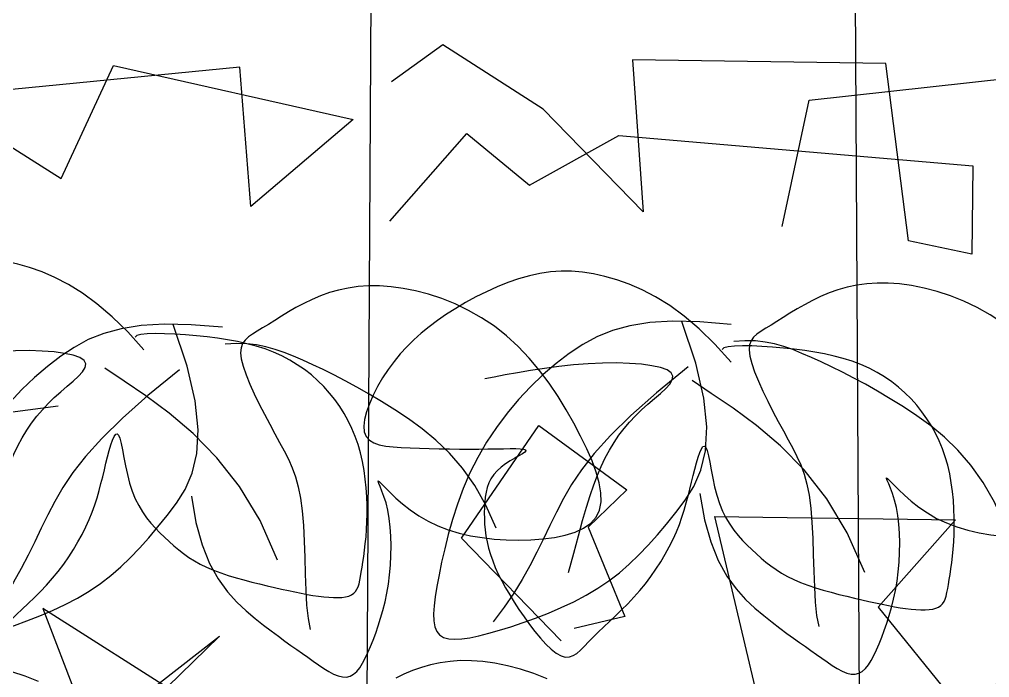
# Model space of a CAD drawing. Header units: millimetres. Extents: x 2 to 5882, y 1831 to 3462.
# Drawn here: x 969.857 to 971.083, y 2698.784 to 2699.616 of the extents above; entities that cross this region are included whole.
import ezdxf

# ---------------------------------------------------------------- set-up
doc = ezdxf.new("R2010")
doc.units = ezdxf.units.MM
for name, color, linetype in [('fz', 7, 'Continuous'), ('LH', 94, 'Continuous'), ('尺寸标注', 4, 'Continuous'), ('标注', 4, 'Continuous'), ('灯杆', 7, 'Continuous')]:
    doc.layers.add(name, color=color, linetype=linetype)

# ---------------------------------------------------------------- blocks, each defined once
blk = doc.blocks.new('LIM43')
at = {"color": 98}
for p, q in [((942286.8134, 2579500.7827), (942286.7487, 2579500.7356)), ((942286.9403, 2579500.701), (942286.8134, 2579500.7827)), ((942286.331, 2579500.6134), (942286.397, 2579500.7564)), ((942286.397, 2579500.7564), (942286.7001, 2579500.6883)), ((942287.3732, 2579500.759), (942287.0532, 2579500.7634)), ((942287.0532, 2579500.7634), (942287.0666, 2579500.5713)), ((942287.4021, 2579500.5348), (942287.3732, 2579500.759)), ((942286.1247, 2579500.7441), (942286.331, 2579500.6134)), ((942286.557, 2579500.7542), (942286.2685, 2579500.7261)), ((942286.5706, 2579500.5781), (942286.557, 2579500.7542)), ((942287.2765, 2579500.7124), (942287.6612, 2579500.7551)), ((942287.2424, 2579500.5529), (942287.2765, 2579500.7124)), ((942287.0666, 2579500.5713), (942286.9403, 2579500.701)), ((942286.7001, 2579500.6883), (942286.5706, 2579500.5781)), ((942286.7463, 2579500.5597), (942286.8439, 2579500.6703)), ((942286.8439, 2579500.6703), (942286.923, 2579500.6053)), ((942286.923, 2579500.6053), (942287.0359, 2579500.6677)), ((942287.0359, 2579500.6677), (942287.4835, 2579500.6296)), ((942287.4835, 2579500.6296), (942287.4819, 2579500.5177)), ((942287.4819, 2579500.5177), (942287.4021, 2579500.5348)), ((942286.3271, 2579500.3256), (942286.2148, 2579500.3112)), ((942286.8369, 2579500.1588), (942286.9349, 2579500.3013)), ((942286.9349, 2579500.3013), (942287.0458, 2579500.2199)), ((942287.0458, 2579500.2199), (942286.9971, 2579500.1726)), ((942287.1573, 2579500.1864), (942287.4613, 2579500.1822)), ((942287.233, 2579499.8656), (942287.1573, 2579500.1864)), ((942287.4613, 2579500.1822), (942287.3638, 2579500.0716)), ((942286.9971, 2579500.1726), (942287.0436, 2579500.06)), ((942286.9631, 2579500.0291), (942286.8369, 2579500.1588)), ((942286.5138, 2579499.9393), (942286.3076, 2579500.0701)), ((942286.3076, 2579500.0701), (942286.3694, 2579499.9093)), ((942287.3638, 2579500.0716), (942287.5999, 2579499.7806)), ((942287.0436, 2579500.06), (942286.9794, 2579500.0449)), ((942286.5311, 2579500.035), (942286.2878, 2579499.7985)), ((942286.3694, 2579499.9093), (942286.5311, 2579500.035))]:
    blk.add_line(p, q, dxfattribs=at)
blk = doc.blocks.new('花')
at = {"layer": 'LH', "color": 12}
for p, q in [((0.6241, 0.4688), (0.6123, 0.4652)), ((0.6366, 0.4716), (0.6241, 0.4688)), ((0.6496, 0.4736), (0.6366, 0.4716)), ((0.6634, 0.4747), (0.6496, 0.4736)), ((0.6779, 0.4749), (0.6634, 0.4747)), ((0.6932, 0.4741), (0.6779, 0.4749)), ((0.7092, 0.4722), (0.6932, 0.4741)), ((0.7259, 0.4693), (0.7092, 0.4722)), ((0.7431, 0.4652), (0.7259, 0.4693)), ((0.5901, 0.4561), (0.5797, 0.4507)), ((0.6009, 0.461), (0.5901, 0.4561)), ((0.6123, 0.4652), (0.6009, 0.461)), ((0.7605, 0.4599), (0.7431, 0.4652)), ((0.7779, 0.4533), (0.7605, 0.4599)), ((0.5698, 0.4448), (0.5604, 0.4387)), ((0.5797, 0.4507), (0.5698, 0.4448)), ((0.7953, 0.4454), (0.7779, 0.4533)), ((0.8123, 0.4361), (0.7953, 0.4454)), ((0.5514, 0.4325), (0.5429, 0.4263)), ((0.5604, 0.4387), (0.5514, 0.4325)), ((0.8287, 0.4253), (0.8123, 0.4361)), ((0.5349, 0.4203), (0.5274, 0.4146)), ((0.5429, 0.4263), (0.5349, 0.4203)), ((0.8445, 0.4131), (0.8287, 0.4253)), ((-0.5041, 0.4071), (-0.5172, 0.4041)), ((-0.4909, 0.4092), (-0.5041, 0.4071)), ((-0.4776, 0.4103), (-0.4909, 0.4092)), ((-0.4639, 0.4103), (-0.4776, 0.4103)), ((-0.4498, 0.4093), (-0.4639, 0.4103)), ((-0.4351, 0.4072), (-0.4498, 0.4093)), ((-0.4197, 0.4041), (-0.4351, 0.4072)), ((0.4303, 0.4061), (0.3964, 0.4039)), ((0.47, 0.4062), (0.4303, 0.4061)), ((0.5141, 0.4049), (0.5084, 0.4007)), ((0.5205, 0.4095), (0.5141, 0.4049)), ((0.5274, 0.4146), (0.5205, 0.4095)), ((0.8595, 0.3996), (0.8445, 0.4131)), ((-0.5435, 0.395), (-0.5567, 0.3892)), ((-0.5303, 0.4), (-0.5435, 0.395)), ((-0.5172, 0.4041), (-0.5303, 0.4)), ((-0.4036, 0.3998), (-0.4197, 0.4041)), ((-0.3867, 0.3941), (-0.4036, 0.3998)), ((-0.369, 0.3867), (-0.3867, 0.3941)), ((0.3425, 0.3937), (0.321, 0.3859)), ((0.3674, 0.3998), (0.3425, 0.3937)), ((0.3964, 0.4039), (0.3674, 0.3998)), ((0.4295, 0.3534), (0.4075, 0.4044)), ((0.5035, 0.3966), (0.4996, 0.3924)), ((0.5084, 0.4007), (0.5035, 0.3966)), ((0.8738, 0.3851), (0.8595, 0.3996)), ((-0.5698, 0.3826), (-0.5828, 0.3754)), ((-0.5567, 0.3892), (-0.5698, 0.3826)), ((-0.3504, 0.3772), (-0.369, 0.3867)), ((0.321, 0.3859), (0.3021, 0.3764)), ((0.4891, 0.387), (0.4751, 0.385)), ((0.5023, 0.3878), (0.4891, 0.387)), ((0.4954, 0.3823), (0.4953, 0.3759)), ((0.4969, 0.3877), (0.4954, 0.3823)), ((0.4996, 0.3924), (0.4969, 0.3877)), ((0.5147, 0.3874), (0.5023, 0.3878)), ((0.5267, 0.3861), (0.5147, 0.3874)), ((0.5385, 0.3838), (0.5267, 0.3861)), ((0.5503, 0.3808), (0.5385, 0.3838)), ((0.5622, 0.3771), (0.5503, 0.3808)), ((0.8872, 0.3699), (0.8738, 0.3851)), ((-0.5828, 0.3754), (-0.5955, 0.3677)), ((-0.331, 0.3653), (-0.3504, 0.3772)), ((0.3021, 0.3764), (0.2851, 0.3652)), ((0.4953, 0.3759), (0.4968, 0.3682)), ((0.4968, 0.3682), (0.5, 0.3591)), ((0.5745, 0.373), (0.5622, 0.3771)), ((0.5875, 0.3683), (0.5745, 0.373)), ((0.601, 0.3633), (0.5875, 0.3683)), ((0.8998, 0.3542), (0.8872, 0.3699)), ((-0.6078, 0.3596), (-0.6196, 0.3512)), ((-0.5955, 0.3677), (-0.6078, 0.3596)), ((-0.3106, 0.3508), (-0.331, 0.3653)), ((0.2851, 0.3652), (0.2691, 0.3526)), ((0.5, 0.3591), (0.5045, 0.3487)), ((0.6152, 0.3577), (0.601, 0.3633)), ((0.63, 0.3515), (0.6152, 0.3577)), ((-0.6196, 0.3512), (-0.6308, 0.3427)), ((-0.2893, 0.3332), (-0.3106, 0.3508)), ((0.2691, 0.3526), (0.2535, 0.3385)), ((0.4201, 0.348), (0.3832, 0.3123)), ((0.4433, 0.3104), (0.4295, 0.3534)), ((0.5045, 0.3487), (0.5103, 0.3374)), ((0.6454, 0.3448), (0.63, 0.3515)), ((0.6615, 0.3373), (0.6454, 0.3448)), ((0.9116, 0.3382), (0.8998, 0.3542)), ((-0.6414, 0.334), (-0.6512, 0.3253)), ((-0.6308, 0.3427), (-0.6414, 0.334)), ((-0.267, 0.3124), (-0.2893, 0.3332)), ((-0.2724, 0.3315), (-0.2776, 0.3296)), ((-0.2646, 0.333), (-0.2724, 0.3315)), ((-0.2545, 0.3341), (-0.2646, 0.333)), ((-0.2428, 0.3349), (-0.2545, 0.3341)), ((-0.2299, 0.3354), (-0.2428, 0.3349)), ((-0.2163, 0.3356), (-0.2299, 0.3354)), ((-0.2025, 0.3355), (-0.2163, 0.3356)), ((-0.1889, 0.3352), (-0.2025, 0.3355)), ((-0.1756, 0.3347), (-0.1889, 0.3352)), ((-0.1627, 0.3338), (-0.1756, 0.3347)), ((-0.1502, 0.3326), (-0.1627, 0.3338)), ((-0.1379, 0.3309), (-0.1502, 0.3326)), ((0.2535, 0.3385), (0.2384, 0.3231)), ((0.5103, 0.3374), (0.5169, 0.3254)), ((0.6782, 0.3292), (0.6615, 0.3373)), ((0.9225, 0.3222), (0.9116, 0.3382)), ((-0.6512, 0.3253), (-0.6605, 0.3163)), ((-0.2776, 0.3296), (-0.2796, 0.3273)), ((-0.1261, 0.3288), (-0.1379, 0.3309)), ((-0.1145, 0.3262), (-0.1261, 0.3288)), ((-0.1034, 0.323), (-0.1145, 0.3262)), ((-0.0926, 0.3192), (-0.1034, 0.323)), ((-0.0822, 0.3148), (-0.0926, 0.3192)), ((0.2384, 0.3231), (0.2238, 0.3066)), ((0.5169, 0.3254), (0.5242, 0.3132)), ((0.6956, 0.3202), (0.6782, 0.3292)), ((0.7136, 0.3104), (0.6956, 0.3202)), ((0.9325, 0.3065), (0.9225, 0.3222)), ((-0.6691, 0.3072), (-0.6772, 0.2977)), ((-0.6605, 0.3163), (-0.6691, 0.3072)), ((-0.0723, 0.3098), (-0.0822, 0.3148)), ((-0.0627, 0.3043), (-0.0723, 0.3098)), ((0.2238, 0.3066), (0.21, 0.2891)), ((0.3832, 0.3123), (0.3533, 0.281)), ((0.45, 0.2744), (0.4433, 0.3104)), ((0.5242, 0.3132), (0.5318, 0.3009)), ((0.732, 0.2992), (0.7136, 0.3104)), ((-0.6772, 0.2977), (-0.6847, 0.2879)), ((-0.447, 0.2954), (-0.4653, 0.2923)), ((-0.4289, 0.2977), (-0.447, 0.2954)), ((-0.4114, 0.2993), (-0.4289, 0.2977)), ((-0.3949, 0.3002), (-0.4114, 0.2993)), ((-0.3799, 0.3003), (-0.3949, 0.3002)), ((-0.3666, 0.2996), (-0.3799, 0.3003)), ((-0.3555, 0.2981), (-0.3666, 0.2996)), ((-0.3469, 0.2958), (-0.3555, 0.2981)), ((-0.3413, 0.2926), (-0.3469, 0.2958)), ((-0.0535, 0.2983), (-0.0627, 0.3043)), ((-0.0448, 0.2918), (-0.0535, 0.2983)), ((0.5318, 0.3009), (0.5395, 0.2889)), ((0.7506, 0.2864), (0.732, 0.2992)), ((0.9415, 0.2913), (0.9325, 0.3065)), ((-0.6847, 0.2879), (-0.6917, 0.2777)), ((-0.5016, 0.2848), (-0.5189, 0.2807)), ((-0.4836, 0.2888), (-0.5016, 0.2848)), ((-0.4653, 0.2923), (-0.4836, 0.2888)), ((-0.342, 0.2784), (-0.3393, 0.2838)), ((-0.3389, 0.2886), (-0.3413, 0.2926)), ((-0.3393, 0.2838), (-0.3389, 0.2886)), ((-0.2887, 0.2709), (-0.3142, 0.2852)), ((-0.0365, 0.2849), (-0.0448, 0.2918)), ((-0.0287, 0.2775), (-0.0365, 0.2849)), ((0.21, 0.2891), (0.1971, 0.2707)), ((0.5395, 0.2889), (0.547, 0.2775)), ((0.7689, 0.2715), (0.7506, 0.2864)), ((0.9494, 0.2767), (0.9415, 0.2913)), ((-0.6917, 0.2777), (-0.6983, 0.267)), ((-0.5503, 0.2725), (-0.5639, 0.2687)), ((-0.5352, 0.2765), (-0.5503, 0.2725)), ((-0.5189, 0.2807), (-0.5352, 0.2765)), ((-0.3528, 0.2656), (-0.3467, 0.2722)), ((-0.3467, 0.2722), (-0.342, 0.2784)), ((-0.2597, 0.2546), (-0.2887, 0.2709)), ((-0.0214, 0.2698), (-0.0287, 0.2775)), ((0.1971, 0.2707), (0.1851, 0.2516)), ((0.3533, 0.281), (0.3296, 0.2535)), ((0.4509, 0.2443), (0.45, 0.2744)), ((0.547, 0.2775), (0.554, 0.2669)), ((0.7869, 0.254), (0.7689, 0.2715)), ((0.9559, 0.2627), (0.9494, 0.2767)), ((-0.6983, 0.267), (-0.7044, 0.2558)), ((-0.5639, 0.2687), (-0.5755, 0.2654)), ((-0.3674, 0.2508), (-0.3598, 0.2584)), ((-0.3598, 0.2584), (-0.3528, 0.2656)), ((-0.0145, 0.2617), (-0.0214, 0.2698)), ((-0.0081, 0.2531), (-0.0145, 0.2617)), ((0.554, 0.2669), (0.5606, 0.2568)), ((0.9608, 0.2496), (0.9559, 0.2627)), ((-0.7044, 0.2558), (-0.7098, 0.2444)), ((-0.3749, 0.2429), (-0.3674, 0.2508)), ((-0.2285, 0.2353), (-0.2597, 0.2546)), ((-0.0021, 0.2443), (-0.0081, 0.2531)), ((0.1851, 0.2516), (0.1743, 0.232)), ((0.3296, 0.2535), (0.311, 0.2291)), ((0.5606, 0.2568), (0.5668, 0.2468)), ((0.5668, 0.2468), (0.5724, 0.2364)), ((0.8042, 0.2335), (0.7869, 0.254)), ((0.964, 0.2372), (0.9608, 0.2496)), ((-0.7146, 0.2331), (-0.7184, 0.222)), ((-0.7098, 0.2444), (-0.7146, 0.2331)), ((-0.3887, 0.2263), (-0.382, 0.2348)), ((-0.382, 0.2348), (-0.3749, 0.2429)), ((-0.1961, 0.2122), (-0.2285, 0.2353)), ((0.0033, 0.235), (-0.0021, 0.2443)), ((0.0082, 0.2254), (0.0033, 0.235)), ((0.4471, 0.2192), (0.4509, 0.2443)), ((0.5724, 0.2364), (0.5775, 0.2253)), ((0.8205, 0.2097), (0.8042, 0.2335)), ((0.9651, 0.2258), (0.964, 0.2372)), ((-0.7184, 0.222), (-0.7212, 0.2114)), ((-0.395, 0.2175), (-0.3887, 0.2263)), ((0.0127, 0.2155), (0.0082, 0.2254)), ((0.1743, 0.232), (0.1648, 0.2119)), ((0.311, 0.2291), (0.2967, 0.2074)), ((0.5775, 0.2253), (0.582, 0.2129)), ((0.682, 0.2284), (0.682, 0.2291)), ((0.682, 0.2291), (0.6836, 0.2281)), ((0.6831, 0.2259), (0.682, 0.2284)), ((0.6852, 0.222), (0.6831, 0.2259)), ((0.6836, 0.2281), (0.6869, 0.2253)), ((0.688, 0.2166), (0.6852, 0.222)), ((0.6869, 0.2253), (0.6919, 0.221)), ((0.6919, 0.221), (0.6984, 0.2155)), ((0.964, 0.2155), (0.9651, 0.2258)), ((-0.7212, 0.2114), (-0.7228, 0.2017)), ((-0.4008, 0.2084), (-0.395, 0.2175)), ((-0.1637, 0.1842), (-0.1961, 0.2122)), ((0.0166, 0.2052), (0.0127, 0.2155)), ((0.1648, 0.2119), (0.1566, 0.1916)), ((0.4399, 0.198), (0.4471, 0.2192)), ((0.582, 0.2129), (0.5861, 0.1991)), ((0.6911, 0.2099), (0.688, 0.2166)), ((0.6944, 0.202), (0.6911, 0.2099)), ((0.6984, 0.2155), (0.7063, 0.2092)), ((0.7063, 0.2092), (0.7154, 0.2025)), ((0.8356, 0.182), (0.8205, 0.2097)), ((0.9605, 0.2062), (0.964, 0.2155)), ((-0.7228, 0.2017), (-0.723, 0.1931)), ((-0.4111, 0.1888), (-0.4061, 0.1988)), ((-0.4061, 0.1988), (-0.4008, 0.2084)), ((-0.297, 0.1952), (-0.2954, 0.2)), ((-0.2954, 0.2), (-0.2937, 0.203)), ((-0.2937, 0.203), (-0.2919, 0.2039)), ((-0.2919, 0.2039), (-0.29, 0.2024)), ((-0.29, 0.2024), (-0.288, 0.1984)), ((-0.288, 0.1984), (-0.2858, 0.1921)), ((0.02, 0.1945), (0.0166, 0.2052)), ((0.2967, 0.2074), (0.2857, 0.1875)), ((0.4305, 0.1797), (0.4399, 0.198)), ((0.5861, 0.1991), (0.5896, 0.1832)), ((0.6974, 0.1929), (0.6944, 0.202)), ((0.7154, 0.2025), (0.7257, 0.1957)), ((0.9459, 0.1911), (0.9544, 0.1981)), ((0.9544, 0.1981), (0.9605, 0.2062)), ((-0.723, 0.1931), (-0.7218, 0.1859)), ((-0.7218, 0.1859), (-0.7189, 0.1803)), ((-0.4157, 0.1784), (-0.4111, 0.1888)), ((-0.3001, 0.1819), (-0.2986, 0.1891)), ((-0.2986, 0.1891), (-0.297, 0.1952)), ((-0.2858, 0.1921), (-0.2835, 0.184)), ((-0.2835, 0.184), (-0.2809, 0.1747)), ((-0.1322, 0.1503), (-0.1637, 0.1842)), ((0.023, 0.1837), (0.02, 0.1945)), ((0.1566, 0.1916), (0.1498, 0.1712)), ((0.2857, 0.1875), (0.277, 0.169)), ((0.4485, 0.19), (0.4569, 0.1573)), ((0.7001, 0.1829), (0.6974, 0.1929)), ((0.7257, 0.1957), (0.737, 0.1893)), ((0.737, 0.1893), (0.7492, 0.1834)), ((0.9234, 0.1803), (0.9355, 0.1852)), ((0.9355, 0.1852), (0.9459, 0.1911)), ((-0.7189, 0.1803), (-0.7145, 0.1761)), ((-0.7145, 0.1761), (-0.7087, 0.1731)), ((-0.7087, 0.1731), (-0.7016, 0.1713)), ((-0.6506, 0.1712), (-0.6383, 0.1719)), ((-0.6383, 0.1719), (-0.6256, 0.1727)), ((-0.6256, 0.1727), (-0.6128, 0.1735)), ((-0.6128, 0.1735), (-0.6001, 0.1744)), ((-0.6001, 0.1744), (-0.5877, 0.1754)), ((-0.5877, 0.1754), (-0.5757, 0.1764)), ((-0.5757, 0.1764), (-0.5644, 0.1774)), ((-0.5644, 0.1774), (-0.5539, 0.1785)), ((-0.5539, 0.1785), (-0.5445, 0.1794)), ((-0.5445, 0.1794), (-0.5362, 0.1803)), ((-0.5362, 0.1803), (-0.5291, 0.1808)), ((-0.5245, 0.1721), (-0.5294, 0.1686)), ((-0.5291, 0.1808), (-0.5235, 0.1811)), ((-0.5204, 0.175), (-0.5245, 0.1721)), ((-0.5235, 0.1811), (-0.5194, 0.181)), ((-0.5176, 0.1774), (-0.5204, 0.175)), ((-0.5194, 0.181), (-0.517, 0.1804)), ((-0.5164, 0.1792), (-0.5176, 0.1774)), ((-0.517, 0.1804), (-0.5164, 0.1792)), ((-0.4198, 0.1674), (-0.4157, 0.1784)), ((-0.3029, 0.1655), (-0.3015, 0.1739)), ((-0.3015, 0.1739), (-0.3001, 0.1819)), ((-0.2809, 0.1747), (-0.278, 0.1644)), ((0.0254, 0.1727), (0.023, 0.1837)), ((0.0275, 0.1617), (0.0254, 0.1727)), ((0.42, 0.1633), (0.4305, 0.1797)), ((0.5896, 0.1832), (0.5926, 0.1651)), ((0.7023, 0.1721), (0.7001, 0.1829)), ((0.704, 0.1607), (0.7023, 0.1721)), ((0.7492, 0.1834), (0.762, 0.1786)), ((0.762, 0.1786), (0.7756, 0.1747)), ((0.7756, 0.1747), (0.7896, 0.1717)), ((0.7896, 0.1717), (0.8042, 0.1696)), ((0.8805, 0.1708), (0.8956, 0.1732)), ((0.8956, 0.1732), (0.91, 0.1763)), ((0.91, 0.1763), (0.9234, 0.1803)), ((-0.7016, 0.1713), (-0.6933, 0.1703)), ((-0.6933, 0.1703), (-0.6839, 0.17)), ((-0.6839, 0.17), (-0.6736, 0.1701)), ((-0.6736, 0.1701), (-0.6625, 0.1706)), ((-0.6625, 0.1706), (-0.6506, 0.1712)), ((-0.5404, 0.1604), (-0.5457, 0.1558)), ((-0.5348, 0.1647), (-0.5404, 0.1604)), ((-0.5294, 0.1686), (-0.5348, 0.1647)), ((-0.4236, 0.1558), (-0.4198, 0.1674)), ((-0.3042, 0.1569), (-0.3029, 0.1655)), ((-0.278, 0.1644), (-0.2747, 0.1537)), ((0.0291, 0.1507), (0.0275, 0.1617)), ((0.1498, 0.1712), (0.1441, 0.1509)), ((0.277, 0.169), (0.2696, 0.1513)), ((0.4096, 0.1478), (0.42, 0.1633)), ((0.5926, 0.1651), (0.5952, 0.1453)), ((0.7053, 0.1487), (0.704, 0.1607)), ((0.8042, 0.1696), (0.8191, 0.1684)), ((0.8191, 0.1684), (0.8343, 0.1679)), ((0.8343, 0.1679), (0.8496, 0.1682)), ((0.8496, 0.1682), (0.8651, 0.1692)), ((0.8651, 0.1692), (0.8805, 0.1708)), ((-0.5504, 0.1509), (-0.5543, 0.1457)), ((-0.5457, 0.1558), (-0.5504, 0.1509)), ((-0.4272, 0.1434), (-0.4236, 0.1558)), ((-0.3071, 0.1393), (-0.3056, 0.1482)), ((-0.3056, 0.1482), (-0.3042, 0.1569)), ((-0.2747, 0.1537), (-0.2711, 0.1431)), ((-0.1029, 0.1097), (-0.1322, 0.1503)), ((0.0304, 0.1399), (0.0291, 0.1507)), ((0.1441, 0.1509), (0.1395, 0.1311)), ((0.2696, 0.1513), (0.2628, 0.1338)), ((0.3992, 0.1331), (0.4096, 0.1478)), ((0.4569, 0.1573), (0.4671, 0.1299)), ((0.7061, 0.1365), (0.7053, 0.1487)), ((-0.5573, 0.1403), (-0.5595, 0.1347)), ((-0.5543, 0.1457), (-0.5573, 0.1403)), ((-0.4305, 0.1297), (-0.4272, 0.1434)), ((-0.3087, 0.1303), (-0.3071, 0.1393)), ((-0.2711, 0.1431), (-0.2669, 0.1331)), ((0.0313, 0.1293), (0.0304, 0.1399)), ((0.5952, 0.1453), (0.5976, 0.1247)), ((0.7065, 0.1242), (0.7061, 0.1365)), ((-0.5621, 0.1228), (-0.5626, 0.1166)), ((-0.5611, 0.1289), (-0.5621, 0.1228)), ((-0.5595, 0.1347), (-0.5611, 0.1289)), ((-0.4339, 0.1144), (-0.4305, 0.1297)), ((-0.3105, 0.1212), (-0.3087, 0.1303)), ((-0.2669, 0.1331), (-0.2623, 0.1239)), ((-0.2623, 0.1239), (-0.2572, 0.1156)), ((0.0319, 0.1191), (0.0313, 0.1293)), ((0.1395, 0.1311), (0.1357, 0.1118)), ((0.2628, 0.1338), (0.2561, 0.1163)), ((0.3887, 0.1192), (0.3992, 0.1331)), ((0.4671, 0.1299), (0.4785, 0.1072)), ((0.5976, 0.1247), (0.5999, 0.1039)), ((0.7064, 0.112), (0.7065, 0.1242)), ((-0.5626, 0.1166), (-0.5627, 0.1101)), ((-0.4374, 0.0971), (-0.4339, 0.1144)), ((-0.3152, 0.1025), (-0.3127, 0.112)), ((-0.3127, 0.112), (-0.3105, 0.1212)), ((-0.2572, 0.1156), (-0.2517, 0.108)), ((0.0323, 0.1094), (0.0319, 0.1191)), ((0.1357, 0.1118), (0.1327, 0.0934)), ((0.2561, 0.1163), (0.2492, 0.0987)), ((0.378, 0.106), (0.3887, 0.1192)), ((0.7059, 0.1), (0.7064, 0.112)), ((-0.5627, 0.1101), (-0.5625, 0.1035)), ((-0.5625, 0.1035), (-0.5621, 0.0967)), ((-0.3181, 0.0929), (-0.3152, 0.1025)), ((-0.2517, 0.108), (-0.246, 0.1012)), ((-0.246, 0.1012), (-0.24, 0.0949)), ((-0.0767, 0.0613), (-0.1029, 0.1097)), ((0.0322, 0.0913), (0.0324, 0.1001)), ((0.0324, 0.1001), (0.0323, 0.1094)), ((0.2492, 0.0987), (0.2418, 0.081)), ((0.3669, 0.0935), (0.378, 0.106)), ((0.4785, 0.1072), (0.4909, 0.0886)), ((0.5999, 0.1039), (0.6024, 0.0837)), ((0.7049, 0.0884), (0.7059, 0.1)), ((-0.5621, 0.0967), (-0.5614, 0.0897)), ((-0.5614, 0.0897), (-0.5605, 0.0825)), ((-0.4411, 0.0775), (-0.4374, 0.0971)), ((-0.3216, 0.0832), (-0.3181, 0.0929)), ((-0.24, 0.0949), (-0.2338, 0.0891)), ((-0.2338, 0.0891), (-0.2276, 0.0837)), ((0.032, 0.083), (0.0322, 0.0913)), ((0.1327, 0.0934), (0.1303, 0.076)), ((0.3553, 0.0816), (0.3669, 0.0935)), ((0.4909, 0.0886), (0.5039, 0.0735)), ((0.7035, 0.0772), (0.7049, 0.0884)), ((-0.5605, 0.0825), (-0.5592, 0.0752)), ((-0.5592, 0.0752), (-0.5576, 0.0678)), ((-0.4452, 0.0553), (-0.4411, 0.0775)), ((-0.3255, 0.0733), (-0.3216, 0.0832)), ((-0.2276, 0.0837), (-0.2213, 0.0785)), ((-0.2213, 0.0785), (-0.215, 0.0735)), ((0.0311, 0.068), (0.0316, 0.0753)), ((0.0316, 0.0753), (0.032, 0.083)), ((0.1303, 0.076), (0.1284, 0.0599)), ((0.2418, 0.081), (0.2336, 0.063)), ((0.343, 0.0704), (0.3553, 0.0816)), ((0.6024, 0.0837), (0.6051, 0.0649)), ((0.7018, 0.0664), (0.7035, 0.0772)), ((-0.5576, 0.0678), (-0.5555, 0.0603)), ((-0.3347, 0.0534), (-0.3299, 0.0634)), ((-0.3299, 0.0634), (-0.3255, 0.0733)), ((-0.215, 0.0735), (-0.2087, 0.0688)), ((-0.2087, 0.0688), (-0.2022, 0.0642)), ((-0.2022, 0.0642), (-0.1956, 0.0598)), ((0.0301, 0.0553), (0.0306, 0.0614)), ((0.0306, 0.0614), (0.0311, 0.068)), ((0.2336, 0.063), (0.2243, 0.0446)), ((0.3298, 0.0598), (0.343, 0.0704)), ((0.5039, 0.0735), (0.5169, 0.0613)), ((0.6051, 0.0649), (0.6083, 0.0483)), ((0.6997, 0.0561), (0.7018, 0.0664)), ((-0.5555, 0.0603), (-0.553, 0.0526)), ((-0.553, 0.0526), (-0.55, 0.0448)), ((-0.4497, 0.0301), (-0.4452, 0.0553)), ((-0.34, 0.0436), (-0.3347, 0.0534)), ((-0.1956, 0.0598), (-0.1886, 0.0557)), ((-0.1886, 0.0557), (-0.1813, 0.0518)), ((-0.1813, 0.0518), (-0.1735, 0.0483)), ((0.0291, 0.0448), (0.0296, 0.0498)), ((0.0296, 0.0498), (0.0301, 0.0553)), ((0.1284, 0.0599), (0.1269, 0.0452)), ((0.3009, 0.0403), (0.3157, 0.0498)), ((0.3157, 0.0498), (0.3298, 0.0598)), ((0.5169, 0.0613), (0.5297, 0.0512)), ((0.5297, 0.0512), (0.5418, 0.0427)), ((0.6975, 0.0462), (0.6997, 0.0561)), ((-0.55, 0.0448), (-0.5465, 0.0369)), ((-0.5465, 0.0369), (-0.5425, 0.0289)), ((-0.3456, 0.0338), (-0.34, 0.0436)), ((-0.1735, 0.0483), (-0.1652, 0.045)), ((-0.1652, 0.045), (-0.1563, 0.0421)), ((-0.1563, 0.0421), (-0.1469, 0.0394)), ((-0.1469, 0.0394), (-0.1371, 0.0371)), ((-0.1371, 0.0371), (-0.1271, 0.0349)), ((0.0276, 0.0365), (0.0285, 0.0404)), ((0.0285, 0.0404), (0.0291, 0.0448)), ((0.1269, 0.0452), (0.1258, 0.032)), ((0.2243, 0.0446), (0.2137, 0.0259)), ((0.2856, 0.0315), (0.3009, 0.0403)), ((0.5418, 0.0427), (0.553, 0.0353)), ((0.6083, 0.0483), (0.6121, 0.0346)), ((0.6925, 0.0279), (0.6951, 0.0368)), ((0.6951, 0.0368), (0.6975, 0.0462)), ((-0.5425, 0.0289), (-0.538, 0.0208)), ((-0.3517, 0.0243), (-0.3456, 0.0338)), ((-0.1271, 0.0349), (-0.1169, 0.033)), ((-0.1169, 0.033), (-0.1068, 0.0312)), ((-0.1068, 0.0312), (-0.0968, 0.0296)), ((-0.0968, 0.0296), (-0.087, 0.0281)), ((-0.087, 0.0281), (-0.0776, 0.0267)), ((-0.0776, 0.0267), (-0.0685, 0.0254)), ((-0.0685, 0.0254), (-0.0598, 0.0242)), ((0.0168, 0.0238), (0.0201, 0.0256)), ((0.0201, 0.0256), (0.0228, 0.0277)), ((0.0228, 0.0277), (0.0248, 0.0302)), ((0.0248, 0.0302), (0.0264, 0.0331)), ((0.0264, 0.0331), (0.0276, 0.0365)), ((0.1258, 0.032), (0.1253, 0.0203)), ((0.2137, 0.0259), (0.2013, 0.0065)), ((0.2701, 0.0232), (0.2856, 0.0315)), ((0.553, 0.0353), (0.5633, 0.0287)), ((0.5633, 0.0287), (0.5727, 0.0228)), ((0.6899, 0.0194), (0.6925, 0.0279)), ((-0.538, 0.0208), (-0.533, 0.0126)), ((-0.533, 0.0126), (-0.5275, 0.0043)), ((-0.3649, 0.0059), (-0.3581, 0.015)), ((-0.3581, 0.015), (-0.3517, 0.0243)), ((-0.0598, 0.0242), (-0.0514, 0.0232)), ((-0.0514, 0.0232), (-0.0434, 0.0222)), ((-0.0434, 0.0222), (-0.0357, 0.0214)), ((-0.0357, 0.0214), (-0.0283, 0.0208)), ((-0.0283, 0.0208), (-0.0213, 0.0204)), ((-0.0213, 0.0204), (-0.0145, 0.0201)), ((-0.0145, 0.0201), (-0.0082, 0.0201)), ((-0.0082, 0.0201), (-0.0022, 0.0202)), ((-0.0022, 0.0202), (0.0033, 0.0207)), ((0.0033, 0.0207), (0.0084, 0.0214)), ((0.0084, 0.0214), (0.0129, 0.0225)), ((0.0129, 0.0225), (0.0168, 0.0238)), ((0.1253, 0.0203), (0.1255, 0.0101)), ((0.2392, 0.0086), (0.2545, 0.0156)), ((0.2545, 0.0156), (0.2701, 0.0232)), ((0.5727, 0.0228), (0.5814, 0.0174)), ((0.5814, 0.0174), (0.5896, 0.0126)), ((0.5896, 0.0126), (0.5974, 0.008)), ((0.6873, 0.0115), (0.6899, 0.0194)), ((-0.5275, 0.0043), (-0.5215, -0.0042)), ((-0.3719, -0.0028), (-0.3649, 0.0059)), ((0.1255, 0.0101), (0.1265, 0.0014)), ((0.1265, 0.0014), (0.1284, -0.0058)), ((0.2103, -0.0035), (0.2244, 0.0022)), ((0.2244, 0.0022), (0.2392, 0.0086)), ((0.5974, 0.008), (0.6048, 0.0037)), ((0.6048, 0.0037), (0.6121, -0.0006)), ((0.6817, -0.0025), (0.6845, 0.0041)), ((0.6845, 0.0041), (0.6873, 0.0115)), ((-0.5215, -0.0042), (-0.5151, -0.0128)), ((-0.386, -0.0193), (-0.379, -0.0112)), ((-0.379, -0.0112), (-0.3719, -0.0028)), ((0.1284, -0.0058), (0.1313, -0.0115)), ((0.1313, -0.0115), (0.1354, -0.0157)), ((0.185, -0.0127), (0.1971, -0.0085)), ((0.1971, -0.0085), (0.2103, -0.0035)), ((0.6121, -0.0006), (0.6193, -0.0049)), ((0.6193, -0.0049), (0.6263, -0.009)), ((0.6263, -0.009), (0.6332, -0.0129)), ((0.6752, -0.0133), (0.6786, -0.0084)), ((0.6786, -0.0084), (0.6817, -0.0025)), ((-0.5151, -0.0128), (-0.5083, -0.0215)), ((-0.5083, -0.0215), (-0.501, -0.0304)), ((-0.393, -0.0271), (-0.386, -0.0193)), ((0.1354, -0.0157), (0.1407, -0.0184)), ((0.1407, -0.0184), (0.1473, -0.0196)), ((0.1473, -0.0196), (0.155, -0.0196)), ((0.155, -0.0196), (0.1639, -0.0183)), ((0.1639, -0.0183), (0.1739, -0.016)), ((0.1739, -0.016), (0.185, -0.0127)), ((0.6332, -0.0129), (0.6399, -0.0162)), ((0.6399, -0.0162), (0.6462, -0.019)), ((0.6462, -0.019), (0.6522, -0.0209)), ((0.6522, -0.0209), (0.6578, -0.0218)), ((0.6578, -0.0218), (0.6628, -0.0215)), ((0.6628, -0.0215), (0.6674, -0.02)), ((0.6674, -0.02), (0.6715, -0.0172)), ((0.6715, -0.0172), (0.6752, -0.0133)), ((-0.501, -0.0304), (-0.4935, -0.0391)), ((-0.406, -0.0418), (-0.3997, -0.0346)), ((-0.3997, -0.0346), (-0.393, -0.0271)), ((-0.4935, -0.0391), (-0.4858, -0.0475)), ((-0.4858, -0.0475), (-0.4782, -0.0552)), ((-0.4171, -0.0551), (-0.4119, -0.0486)), ((-0.4119, -0.0486), (-0.406, -0.0418)), ((0.1515, -0.0479), (0.139, -0.0507)), ((0.1645, -0.0459), (0.1515, -0.0479)), ((0.1783, -0.0448), (0.1645, -0.0459)), ((0.1928, -0.0446), (0.1783, -0.0448)), ((0.2081, -0.0454), (0.1928, -0.0446)), ((0.2241, -0.0473), (0.2081, -0.0454)), ((0.2408, -0.0502), (0.2241, -0.0473)), ((-0.4782, -0.0552), (-0.4707, -0.0622)), ((-0.4264, -0.0663), (-0.4219, -0.061)), ((-0.4219, -0.061), (-0.4171, -0.0551)), ((0.1159, -0.0585), (0.105, -0.0634)), ((0.1272, -0.0543), (0.1159, -0.0585)), ((0.139, -0.0507), (0.1272, -0.0543)), ((0.258, -0.0543), (0.2408, -0.0502)), ((0.2754, -0.0596), (0.258, -0.0543)), ((-0.4707, -0.0622), (-0.4634, -0.068)), ((-0.4634, -0.068), (-0.4567, -0.0725)), ((-0.4567, -0.0725), (-0.4504, -0.0754)), ((-0.4352, -0.0739), (-0.4308, -0.0707)), ((-0.4308, -0.0707), (-0.4264, -0.0663)), ((0.0946, -0.0688), (0.0847, -0.0747)), ((0.105, -0.0634), (0.0946, -0.0688)), ((-0.4504, -0.0754), (-0.4449, -0.0765)), ((-0.4449, -0.0765), (-0.4398, -0.0759)), ((-0.4398, -0.0759), (-0.4352, -0.0739))]:
    blk.add_line(p, q, dxfattribs=at)
blk = doc.blocks.new('双头路灯')
at = {"layer": '灯杆'}
for p, q in [((-0.3139, 0), (-0.1519, 28.9096)), ((0.1519, 28.9096), (0.3139, 0))]:
    blk.add_line(p, q, dxfattribs=at)

msp = doc.modelspace()

# ---------------------------------------------------------------- block references
at = {"layer": 'fz'}
msp.add_blockref('LIM43', (-941316.42146, -2576801.19835), dxfattribs=at)
at = {"layer": '尺寸标注', "rotation": 355.2300754294851}
for p in [(969.61141, 2698.8615), (970.25427, 2698.86511), (970.99651, 2698.84954)]:
    msp.add_blockref('花', p, dxfattribs=at)
at = {"layer": '标注', "xscale": -1}
msp.add_blockref('双头路灯', (970.60718, 2698.30738), dxfattribs=at)

doc.saveas('drawing.dxf')
